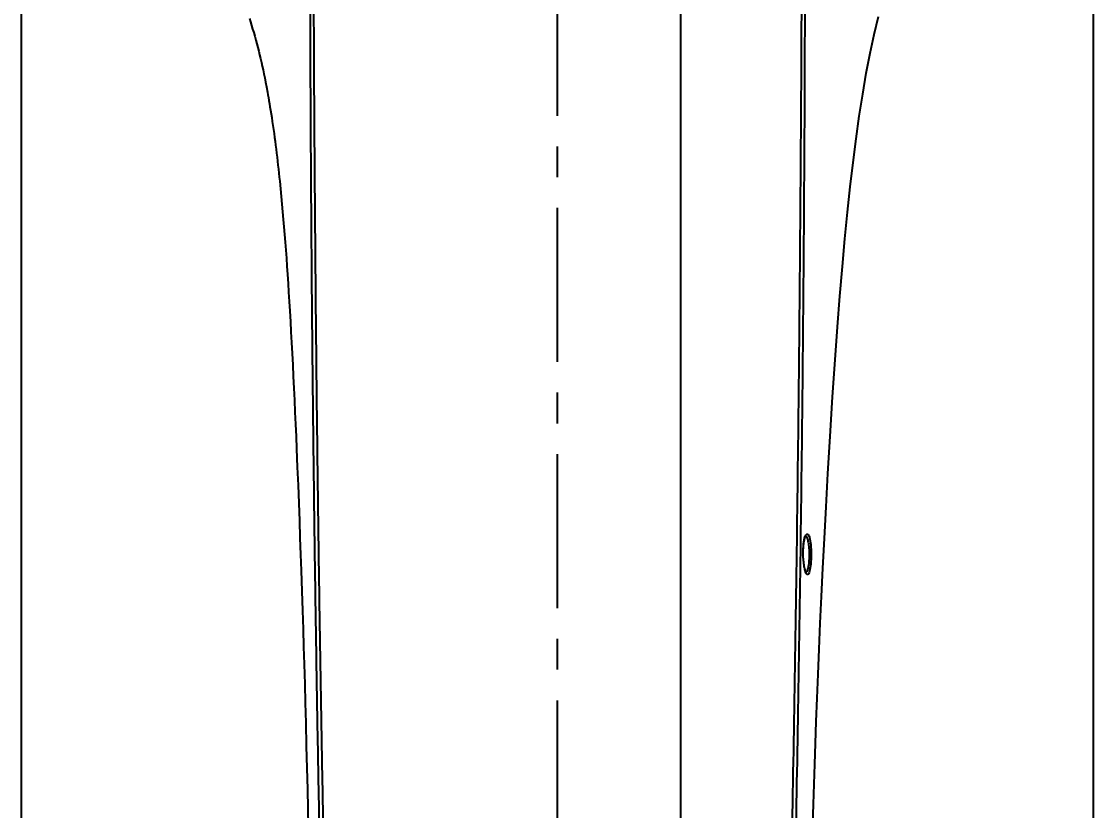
# Model space of a CAD drawing. Header units: millimetres. Extents: x 5828 to 6704, y 123 to 421.
# Drawn here: x 6445.54 to 6458.61, y 249.95 to 259.56 of the extents above; entities that cross this region are included whole.
import ezdxf

# ---------------------------------------------------------------- set-up
doc = ezdxf.new("R2010")
doc.units = ezdxf.units.MM
doc.linetypes.add('CENTER', pattern=[0.6, 0.375, -0.075, 0.075, -0.075])
for name, color, linetype in [('中心线', 7, 'Continuous'), ('外形图', 7, 'Continuous'), ('尺寸标注', 7, 'Continuous')]:
    doc.layers.add(name, color=color, linetype=linetype)
doc.styles.add('微软雅黑', font='msyh.ttc', dxfattribs={"height": 1.5})
doc.dimstyles.new('尺寸标注_1_20比例', dxfattribs={"dimtxt": 1.5, "dimasz": 1.25, "dimexe": 0.5, "dimexo": 0.4, "dimgap": 0.5, "dimtad": 1, "dimdec": 1, "dimlfac": 20, "dimdsep": 46, "dimtxsty": '微软雅黑', "dimcen": 0.09, "dimadec": 0, "dimazin": 0, "dimtp": 0.01, "dimtm": 0.01, "dimtfac": 1, "dimtdec": 1, "dimtofl": 0, "dimtmove": 0, "dimatfit": 3, "dimfxl": 1, "dimtolj": 1, "dimarcsym": 0})

# ---------------------------------------------------------------- blocks, each defined once
blk = doc.blocks.new('*D1095')
at = {"layer": 'Defpoints', "color": 0}
for p in [(6458.61, 287.441), (6445.541, 244.958), (6458.61, 244.901)]:
    blk.add_point(p, dxfattribs=at)
at = {"layer": '尺寸标注', "color": 0, "lineweight": -2}
for p, q in [((6445.541, 245.358), (6445.541, 287.941)), ((6458.61, 245.301), (6458.61, 287.941)), ((6446.791, 287.441), (6457.36, 287.441))]:
    blk.add_line(p, q, dxfattribs=at)
at = {"layer": '尺寸标注', "color": 0}
for points in [[(6446.791, 287.649), (6446.791, 287.232), (6445.541, 287.441)], [(6457.36, 287.232), (6457.36, 287.649), (6458.61, 287.441)]]:
    blk.add_solid(points, dxfattribs=at)
at = {"layer": '尺寸标注', "color": 0, "insert": (6451.854, 288.712), "char_height": 1.5, "attachment_point": 5, "style": '微软雅黑'}
blk.add_mtext('\\A1;{\\fAlibaba PuHuiTi 3.0 55 Regular|b0|i0|c134|p18;260}', dxfattribs=at)

msp = doc.modelspace()

# ---------------------------------------------------------------- linework, layer by layer
at = {"layer": '中心线', "linetype": 'CENTER', "ltscale": 5}
msp.add_line((6452.0766, 222.4149), (6452.0766, 279.3693), dxfattribs=at)
at = {"layer": '外形图', "linetype": 'ByBlock'}
for p, q in [((6453.5766, 267.1907), (6453.5766, 241.1694)), ((6448.3197, 259.6), (6448.3331, 259.558)), ((6448.3331, 259.558), (6448.3465, 259.5149)), ((6448.3465, 259.5149), (6448.3597, 259.4711)), ((6448.3597, 259.4711), (6448.3726, 259.4267)), ((6448.3726, 259.4267), (6448.3854, 259.3819)), ((6448.3854, 259.3819), (6448.3978, 259.3368)), ((6448.3978, 259.3368), (6448.4099, 259.2915)), ((6448.4099, 259.2915), (6448.4217, 259.2461)), ((6448.4217, 259.2461), (6448.4332, 259.2008)), ((6448.4332, 259.2008), (6448.4443, 259.1555)), ((6448.4443, 259.1555), (6448.4551, 259.1102)), ((6448.4551, 259.1102), (6448.4656, 259.0647)), ((6448.4656, 259.0647), (6448.4759, 259.0189)), ((6448.4759, 259.0189), (6448.4861, 258.9722)), ((6448.4861, 258.9722), (6448.4963, 258.9242)), ((6448.4963, 258.9242), (6448.5066, 258.8743)), ((6448.5066, 258.8743), (6448.5171, 258.8214)), ((6448.5171, 258.8214), (6448.5281, 258.7647)), ((6448.6896, 257.6169), (6448.6993, 257.5221)), ((6448.6993, 257.5221), (6448.7084, 257.4284)), ((6448.7084, 257.4284), (6448.7171, 257.3356)), ((6448.7171, 257.3356), (6448.7255, 257.2435)), ((6448.7255, 257.2435), (6448.7335, 257.1515)), ((6448.7335, 257.1515), (6448.7412, 257.0593)), ((6448.7412, 257.0593), (6448.7487, 256.9665)), ((6448.7487, 256.9665), (6448.756, 256.8726)), ((6448.756, 256.8726), (6448.7632, 256.7771)), ((6448.7632, 256.7771), (6448.7703, 256.6797)), ((6448.7703, 256.6797), (6448.7774, 256.58)), ((6448.7774, 256.58), (6448.7844, 256.4775)), ((6448.7844, 256.4775), (6448.7913, 256.3717)), ((6448.7913, 256.3717), (6448.7983, 256.2622)), ((6448.7983, 256.2622), (6448.8054, 256.1487)), ((6448.8054, 256.1487), (6448.8124, 256.0307)), ((6448.8124, 256.0307), (6448.8195, 255.9081)), ((6448.8195, 255.9081), (6448.8267, 255.7811)), ((6448.8267, 255.7811), (6448.8338, 255.6502)), ((6448.8338, 255.6502), (6448.8409, 255.5159)), ((6448.8409, 255.5159), (6448.8479, 255.3783)), ((6448.8479, 255.3783), (6448.8549, 255.2377)), ((6448.8549, 255.2377), (6448.8618, 255.0948)), ((6448.8618, 255.0948), (6448.8686, 254.9498)), ((6448.8686, 254.9498), (6448.8753, 254.8031)), ((6448.8753, 254.8031), (6448.8819, 254.6551)), ((6448.8819, 254.6551), (6448.8884, 254.5061)), ((6448.8884, 254.5061), (6448.8947, 254.3567)), ((6448.8947, 254.3567), (6448.9039, 254.133)), ((6448.9039, 254.133), (6448.9127, 253.9111)), ((6448.9127, 253.9111), (6448.9212, 253.6926)), ((6448.9212, 253.6926), (6448.9292, 253.4789)), ((6448.9292, 253.4789), (6448.9368, 253.2703)), ((6448.9368, 253.2703), (6448.944, 253.0675)), ((6448.944, 253.0675), (6448.9507, 252.8717)), ((6448.9507, 252.8717), (6448.9591, 252.622)), ((6448.9591, 252.622), (6448.9668, 252.3844)), ((6448.9668, 252.3844), (6448.974, 252.1576)), ((6448.974, 252.1576), (6448.9806, 251.9403)), ((6448.9806, 251.9403), (6448.9868, 251.7315)), ((6448.9868, 251.7315), (6448.9938, 251.4856)), ((6448.9938, 251.4856), (6449.0001, 251.2592)), ((6449.0001, 251.2592), (6449.0066, 251.0148)), ((6449.0066, 251.0148), (6449.0139, 250.7326)), ((6449.0139, 250.7326), (6449.0205, 250.4624)), ((6449.0205, 250.4624), (6449.0264, 250.2062)), ((6449.0264, 250.2062), (6449.0317, 249.9684)), ((6449.0317, 249.9684), (6449.0361, 249.7542))]:
    msp.add_line(p, q, dxfattribs=at)
for points in [[(6455.1877, 249.7687), (6455.1955, 250.0256), (6455.2033, 250.2702), (6455.2115, 250.5122), (6455.2203, 250.7646), (6455.2302, 251.0331), (6455.2411, 251.3159), (6455.2529, 251.6106), (6455.2656, 251.915), (6455.2794, 252.2293), (6455.2943, 252.5566), (6455.3108, 252.9006), (6455.3289, 253.2639), (6455.349, 253.647), (6455.3715, 254.0551), (6455.3978, 254.5053), (6455.4281, 254.9873), (6455.4587, 255.4387), (6455.4883, 255.8415), (6455.5179, 256.2173), (6455.5483, 256.5752), (6455.5796, 256.9146), (6455.6118, 257.2373), (6455.645, 257.546), (6455.6796, 257.8434), (6455.7161, 258.1316), (6455.7546, 258.4092), (6455.7955, 258.6758), (6455.839, 258.9311), (6455.8855, 259.1748), (6455.9356, 259.4057), (6455.9895, 259.6234)], [(6448.5281, 258.7647), (6448.5396, 258.7031), (6448.5455, 258.6702), (6448.5517, 258.6355), (6448.5581, 258.599), (6448.5646, 258.5609), (6448.5711, 258.5215), (6448.5778, 258.4805), (6448.5846, 258.4376), (6448.5916, 258.3925), (6448.5988, 258.345), (6448.6061, 258.2958), (6448.6132, 258.2463), (6448.62, 258.1977), (6448.6266, 258.1498), (6448.6329, 258.1023), (6448.6391, 258.0547), (6448.6451, 258.0069), (6448.6511, 257.9584), (6448.6571, 257.9093), (6448.6629, 257.8596), (6448.6686, 257.8101), (6448.6741, 257.7612), (6448.6794, 257.7128), (6448.6846, 257.6647), (6448.6896, 257.6169)], [(6455.0709, 253.0697), (6455.0707, 253.0866), (6455.0709, 253.1067), (6455.0714, 253.1265), (6455.0723, 253.1458), (6455.0735, 253.1646), (6455.0751, 253.1828), (6455.0771, 253.2002), (6455.0793, 253.2166), (6455.0818, 253.2314), (6455.0845, 253.2444), (6455.0871, 253.2556), (6455.0898, 253.2652), (6455.0924, 253.2732), (6455.0949, 253.2799), (6455.0973, 253.2851), (6455.0993, 253.2889), (6455.1009, 253.2914), (6455.1019, 253.2926), (6455.102, 253.2927)], [(6455.1075, 252.8453), (6455.1076, 252.8453), (6455.1074, 252.8454), (6455.1065, 252.8466), (6455.105, 252.849), (6455.103, 252.8528), (6455.1007, 252.8579), (6455.0982, 252.8646), (6455.0954, 252.8727), (6455.0926, 252.8825), (6455.0897, 252.8939), (6455.0869, 252.907), (6455.084, 252.9218), (6455.0813, 252.9382), (6455.0789, 252.9557), (6455.0767, 252.9741), (6455.0749, 252.9931), (6455.0733, 253.0126), (6455.0721, 253.0324), (6455.0713, 253.0526), (6455.0709, 253.0697)]]:
    msp.add_lwpolyline(points, dxfattribs=at)
for centre, radius, start, end in [((6455.2207, 253.2381), 0.1348, 157.30088, 157.84986), ((6455.2054, 253.2445), 0.1181, 154.9995, 157.33996)]:
    msp.add_arc(centre, radius, start, end, dxfattribs=at)
for points, knots in [([(6455.0832, 261.1674), (6455.0654, 260.9943), (6455.0475, 260.6461), (6455.0519, 260.124), (6455.0477, 259.6019), (6455.0452, 259.08), (6455.0431, 258.5582), (6455.0376, 257.8631), (6455.0319, 256.995), (6455.0229, 255.9546), (6455.0089, 254.5721), (6454.9872, 252.8527), (6454.954, 250.8012), (6454.9005, 248.0774), (6454.8495, 246.0375), (6454.813, 244.6759)], [0, 0, 0, 0, 0.0316523, 0.0633105, 0.0949639, 0.1266092, 0.1582431, 0.1898621, 0.2530429, 0.3161273, 0.3790955, 0.5045085, 0.6288704, 0.7522663, 1, 1, 1, 1]), ([(6455.1175, 261.1638), (6455.1009, 260.9907), (6455.0857, 260.6427), (6455.0921, 260.1209), (6455.0889, 259.5991), (6455.0877, 259.0775), (6455.0864, 258.556), (6455.0817, 257.8613), (6455.0769, 256.9937), (6455.0684, 255.9539), (6455.055, 254.5721), (6455.0338, 252.8536), (6455.001, 250.8031), (6454.948, 248.0809), (6454.8971, 246.0423), (6454.8603, 244.6817)], [0, 0, 0, 0, 0.0316493, 0.0633055, 0.0949575, 0.1266026, 0.1582367, 0.1898563, 0.2530388, 0.3161245, 0.3790949, 0.504514, 0.6288881, 0.7522986, 1, 1, 1, 1]), ([(6449.2725, 245.4693), (6449.2703, 245.5515), (6449.266, 245.7154), (6449.2597, 245.9601), (6449.2534, 246.2025), (6449.2472, 246.4428), (6449.2414, 246.6821), (6449.2358, 246.9212), (6449.23, 247.1604), (6449.2224, 247.4796), (6449.2135, 247.8789), (6449.2029, 248.3585), (6449.1926, 248.8388), (6449.1827, 249.3199), (6449.1733, 249.8015), (6449.1641, 250.284), (6449.1553, 250.7674), (6449.1441, 251.4137), (6449.131, 252.2242), (6449.1192, 253.0364), (6449.1106, 253.6882), (6449.1046, 254.1784), (6449.0989, 254.6693), (6449.0935, 255.1609), (6449.0885, 255.653), (6449.0839, 256.1455), (6449.0799, 256.6385), (6449.0764, 257.1318), (6449.0732, 257.6255), (6449.07, 258.1195), (6449.0677, 258.5313), (6449.0664, 258.8609), (6449.0657, 259.1082), (6449.065, 259.3555), (6449.0641, 259.6028), (6449.0631, 259.8501), (6449.0628, 260.0563), (6449.0629, 260.2212), (6449.0631, 260.3449), (6449.0631, 260.4686), (6449.0625, 260.6335), (6449.0597, 260.7985), (6449.0517, 260.9632), (6449.0458, 261.0455), (6449.0423, 261.0866)], [0, 0, 0, 0, 0.0157946, 0.0314907, 0.0470169, 0.0623666, 0.0776611, 0.0929742, 0.1083019, 0.1236293, 0.1542936, 0.1850074, 0.2157721, 0.2465738, 0.2774139, 0.3083044, 0.3392539, 0.370264, 0.4324711, 0.4949417, 0.5262747, 0.5576644, 0.589101, 0.6205754, 0.6520818, 0.683617, 0.7151791, 0.7467658, 0.7783746, 0.8100025, 0.8416467, 0.8574739, 0.8733039, 0.8891364, 0.904971, 0.9208071, 0.9366445, 0.9445637, 0.952483, 0.9604025, 0.9683221, 0.9841609, 0.9920805, 1, 1, 1, 1]), ([(6449.3207, 245.4693), (6449.3186, 245.5516), (6449.3143, 245.7156), (6449.3081, 245.9605), (6449.3019, 246.2031), (6449.2957, 246.4435), (6449.2899, 246.6829), (6449.2824, 247.0018), (6449.2726, 247.4008), (6449.2619, 247.88), (6449.2513, 248.3597), (6449.2409, 248.8402), (6449.231, 249.3213), (6449.2215, 249.803), (6449.2123, 250.2856), (6449.2034, 250.769), (6449.1921, 251.4155), (6449.1788, 252.2261), (6449.1644, 253.2018), (6449.1538, 254.0174), (6449.1461, 254.6716), (6449.1405, 255.1632), (6449.1353, 255.6554), (6449.1305, 256.148), (6449.1262, 256.641), (6449.1223, 257.1345), (6449.1187, 257.6282), (6449.115, 258.1223), (6449.1122, 258.5342), (6449.1105, 258.8639), (6449.1093, 259.1112), (6449.1082, 259.3585), (6449.1068, 259.6059), (6449.1053, 259.8533), (6449.1045, 260.0595), (6449.1042, 260.2245), (6449.104, 260.3482), (6449.1036, 260.4719), (6449.1027, 260.5957), (6449.1005, 260.7194), (6449.0963, 260.8431), (6449.0895, 260.9666), (6449.083, 261.0489), (6449.0793, 261.09)], [0, 0, 0, 0, 0.0158004, 0.031505, 0.0470414, 0.0623984, 0.0776939, 0.0930073, 0.1236643, 0.154329, 0.1850427, 0.2158068, 0.2466073, 0.2774457, 0.3083341, 0.3392808, 0.370288, 0.4324887, 0.494954, 0.5576729, 0.5891079, 0.6205807, 0.6520854, 0.683619, 0.7151794, 0.7467643, 0.7783714, 0.809998, 0.8416411, 0.8574679, 0.8732977, 0.8891301, 0.9049647, 0.9208012, 0.9366392, 0.9445588, 0.9524785, 0.9603985, 0.9683187, 0.9762389, 0.9841593, 0.9920796, 1, 1, 1, 1]), ([(6455.0703, 253.0697), (6455.0696, 253.1128), (6455.0727, 253.1863), (6455.0843, 253.2604), (6455.0959, 253.2889)], [0, 0, 0, 0, 0.5833718, 1, 1, 1, 1]), ([(6455.0983, 253.2945), (6455.1013, 253.301), (6455.106, 253.3097), (6455.1162, 253.3162), (6455.127, 253.3153), (6455.1383, 253.2999), (6455.1535, 253.2582), (6455.1648, 253.1783), (6455.1677, 253.109), (6455.1677, 253.0693)], [0, 0, 0, 0, 0.0740751, 0.0986551, 0.1203927, 0.1791851, 0.2772854, 0.5890649, 1, 1, 1, 1]), ([(6455.0998, 253.2897), (6455.1084, 253.2863), (6455.1223, 253.2603), (6455.1337, 253.2139), (6455.1418, 253.1464), (6455.1435, 253.0963), (6455.1435, 253.0693)], [0, 0, 0, 0, 0.1215949, 0.3419238, 0.64704, 1, 1, 1, 1]), ([(6455.1043, 252.8437), (6455.0988, 252.8556), (6455.0897, 252.8856), (6455.0755, 252.9608), (6455.0711, 253.0244), (6455.0703, 253.0697)], [0, 0, 0, 0, 0.1712371, 0.4068688, 1, 1, 1, 1]), ([(6455.1677, 253.0693), (6455.1676, 253.0299), (6455.1647, 252.961), (6455.1546, 252.8813), (6455.141, 252.8399), (6455.1313, 252.824), (6455.1211, 252.8227), (6455.1148, 252.8268), (6455.1092, 252.834), (6455.106, 252.8402), (6455.1043, 252.8437)], [0, 0, 0, 0, 0.4139533, 0.7285829, 0.8269784, 0.8841643, 0.9042351, 0.9272995, 0.9585699, 1, 1, 1, 1]), ([(6455.1435, 253.0693), (6455.1435, 253.0428), (6455.1418, 252.9935), (6455.1345, 252.9268), (6455.1241, 252.8804), (6455.1128, 252.8539), (6455.1047, 252.8494)], [0, 0, 0, 0, 0.3507218, 0.6554955, 0.8776417, 1, 1, 1, 1])]:
    msp.add_open_spline(points, degree=3, knots=knots, dxfattribs=at)

# ---------------------------------------------------------------- dimensions: what is measured, and where the dimension line sits
at = {"layer": '尺寸标注'}
dim = msp.add_linear_dim(base=(6458.6099, 287.4405), p1=(6445.5413, 244.9578), p2=(6458.6099, 244.9009), text='{\\fAlibaba PuHuiTi 3.0 55 Regular|b0|i0|c134|p18;260}', dimstyle='尺寸标注_1_20比例', dxfattribs=at)
dim.commit()
dim.dimension.update_dxf_attribs({"geometry": '*D1095', "text_midpoint": (6451.8537, 287.4405), "dimtype": 160})

doc.saveas('drawing.dxf')
